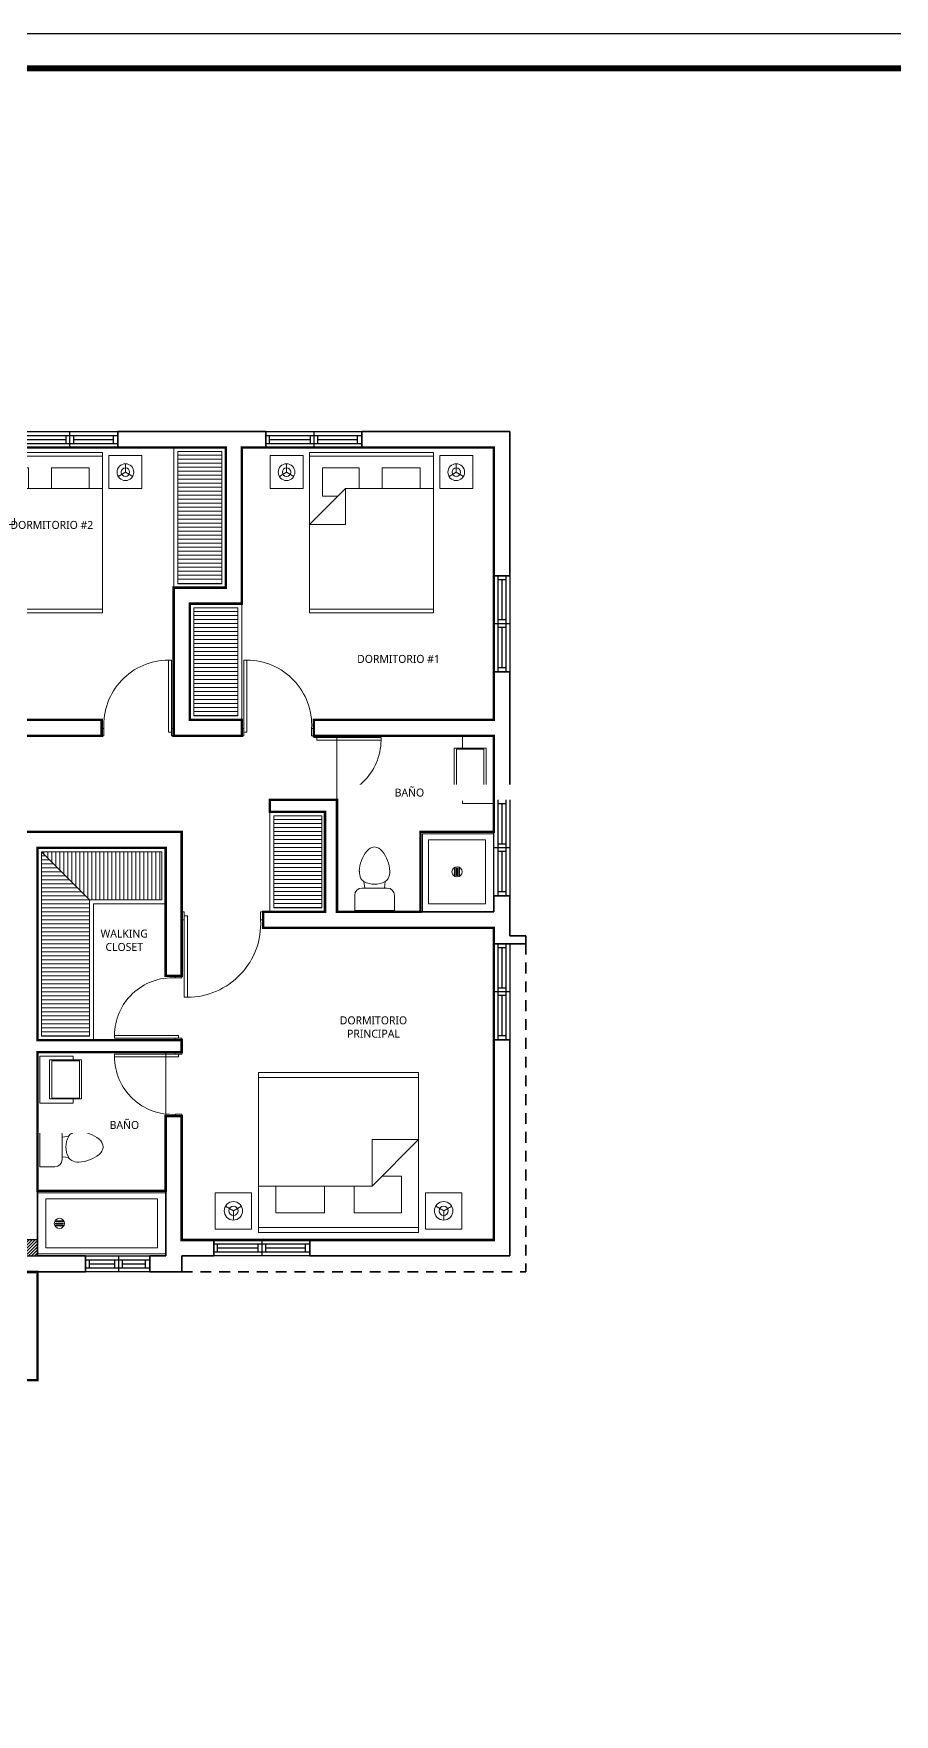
# Model space of a CAD drawing. Header units: feet. Extents: x -417 to 46, y -646 to -218.
# Drawn here: x -92.08 to -81.32, y -444.88 to -423.88 of the extents above; entities that cross this region are included whole.
import ezdxf

# ---------------------------------------------------------------- set-up
doc = ezdxf.new("R2010")
doc.units = ezdxf.units.FT
doc.header["$MEASUREMENT"] = 0
doc.linetypes.add('HIDDEN', pattern=[0.375, 0.25, -0.125])
for name, color, linetype in [('00-PISOS', 30, 'Continuous'), ('columna', 9, 'Continuous'), ('MARCO', 7, 'Continuous'), ('MB3', 8, 'Continuous'), ('PERT-VENT', 2, 'Continuous')]:
    doc.layers.add(name, color=color, linetype=linetype)
for name, color, linetype, lineweight in [('A-WALL', 4, 'Continuous', 25), ('closet', 8, 'Continuous', 5), ('FURN', 2, 'Continuous', 30), ('I-FURN', 2, 'Continuous', 0), ('muebles', 2, 'Continuous', 5), ('muros', 4, 'Continuous', 50), ('P-SANR-FIXT', 2, 'Continuous', 9), ('Piso', 8, 'Continuous', 9), ('puertas', 8, 'Continuous', 9), ('TXT', 2, 'Continuous', 9)]:
    doc.layers.add(name, color=color, linetype=linetype, lineweight=lineweight)
doc.styles.add('ads', font='trebuc.ttf', dxfattribs={"height": 0.14})
pattern_1 = [(180, (19.45, 5.9), (-2e-17, 0.05), [])]

# ---------------------------------------------------------------- blocks, each defined once
blk = doc.blocks.new('bath_sink_6127 - bath_sink_6127-542651-Nivel 1')
at = {"layer": 'I-FURN'}
for p, q in [((0.395, 0.244), (-0.005, 0.244)), ((-0.005, 0.244), (-0.005, -0.245)), ((0.025, -0.234), (0.025, 0.233)), ((0.025, 0.233), (0.369, 0.233)), ((0.293, 0.244), (0.293, 0.4)), ((0.369, 0.233), (0.369, -0.234)), ((0.395, -0.245), (0.395, 0.244)), ((-0.005, -0.245), (0.395, -0.245)), ((0.369, -0.234), (0.025, -0.234)), ((0.293, -0.448), (0.293, -0.245)), ((-0.1, -0.448), (0.293, -0.448))]:
    blk.add_line(p, q, dxfattribs=at)
blk = doc.blocks.new('Toilet_-_Tank_-_3D_4840 - 17_ High_ Seat Not Visible-536545-Nivel 1')
at = {"layer": 'P-SANR-FIXT'}
for p, q in [((0.248, 0.489), (-0.248, 0.489)), ((-0.248, 0.489), (-0.248, 0.298)), ((0.248, 0.298), (0.248, 0.489)), ((-0.159, 0.21), (-0.123, 0.21)), ((-0.123, 0.21), (-0.132, 0.127)), ((-0.123, 0.21), (0.123, 0.21)), ((0.132, 0.127), (0.123, 0.21)), ((0.123, 0.21), (0.159, 0.21))]:
    blk.add_line(p, q, dxfattribs=at)
for centre, radius, start, end in [((-0.159, 0.298), 0.0889, 180, 270), ((0.159, 0.298), 0.0889, 270, 360), ((-0.023, 0.008), 0.167, 151.0596, 182.709), ((-0.083, 0.041), 0.0995, 119.8981, 151.0596), ((0, -0.104), 0.266, 90.1019, 119.8981), ((0, -0.104), 0.266, 60.1019, 89.8981), ((0.083, 0.041), 0.0995, 28.9404, 60.1019), ((0.023, 0.008), 0.167, 357.291, 28.9404), ((0.25, 0.021), 0.441, 182.709, 218.5058), ((-0.25, 0.021), 0.441, 321.4942, 357.291), ((0.011, -0.169), 0.136, 218.5058, 265.219), ((-0.011, -0.169), 0.136, 274.781, 321.4942)]:
    blk.add_arc(centre, radius, start, end, dxfattribs=at)
blk = doc.blocks.new('Shower_Stall_9385 - 1-684532-Nivel 1')
at = {"layer": 'P-SANR-FIXT'}
for p, q in [((-0.576, 0.533), (0.424, 0.533)), ((-0.576, -0.381), (-0.576, 0.533)), ((0.424, 0.508), (-0.551, 0.508)), ((-0.551, -0.381), (-0.551, 0.508)), ((-0.475, -0.279), (-0.475, 0.432)), ((-0.475, 0.432), (0.322, 0.432)), ((0.322, 0.432), (0.322, -0.279)), ((-0.121, 0.108), (-0.032, 0.108)), ((-0.032, 0.099), (-0.121, 0.099)), ((-0.121, 0.081), (-0.032, 0.081)), ((-0.032, 0.072), (-0.121, 0.072)), ((-0.121, 0.053), (-0.032, 0.053)), ((-0.032, 0.044), (-0.121, 0.044)), ((-0.576, -0.381), (-0.551, -0.381)), ((-0.551, -0.381), (0.398, -0.381)), ((0.322, -0.279), (-0.475, -0.279))]:
    blk.add_line(p, q, dxfattribs=at)
for centre, radius, start, end in [((-0.076, 0.076), 0.0635, 360, 180), ((-0.076, 0.076), 0.0635, 0, 180), ((-0.076, 0.076), 0.0635, 180, 360), ((-0.076, 0.076), 0.0635, 180, 360), ((-0.121, 0.103), 0.00444, 90, 270), ((-0.121, 0.076), 0.00444, 90, 270), ((-0.121, 0.049), 0.00444, 90, 270), ((-0.032, 0.103), 0.00444, 270, 90), ((-0.032, 0.076), 0.00444, 270, 90), ((-0.032, 0.049), 0.00444, 270, 90), ((0.398, -0.356), 0.0254, 270, 360)]:
    blk.add_arc(centre, radius, start, end, dxfattribs=at)
blk = doc.blocks.new('bath_sink_6127 - bath_sink_6127-V2-Nivel 1')
at = {"layer": 'I-FURN'}
for p, q in [((0.293, 0.297), (-0.127, 0.297)), ((-0.127, 0.297), (-0.127, -0.29)), ((0.395, 0.244), (-0.005, 0.244)), ((-0.005, 0.244), (-0.005, -0.245)), ((0.025, -0.234), (0.025, 0.233)), ((0.025, 0.233), (0.369, 0.233)), ((0.293, 0.244), (0.293, 0.297)), ((0.369, 0.233), (0.369, -0.234)), ((0.395, -0.245), (0.395, 0.244)), ((0.293, -0.29), (-0.127, -0.29)), ((-0.005, -0.245), (0.395, -0.245)), ((0.369, -0.234), (0.025, -0.234)), ((0.293, -0.29), (0.293, -0.245))]:
    blk.add_line(p, q, dxfattribs=at)
blk = doc.blocks.new('A$C4D292AF4')
at = {"layer": 'puertas'}
for points in [[(0.03, 0.05), (0.07, 0.05), (0.07, 1.05), (0.03, 1.05)], [(0, 0), (0.03, 0), (0.03, 0.1), (0, 0.1)], [(0.97, 0), (1, 0), (1, 0.1), (0.97, 0.1)]]:
    blk.add_lwpolyline(points, close=True, dxfattribs=at)
blk.add_arc((0.068, 0.147), 0.903, 357.0481, 89.8556, dxfattribs=at)
blk = doc.blocks.new('A$C26A1068B')
at = {"layer": 'muebles', "color": 2, "linetype": 'Continuous'}
for p, q in [((0.45, 2.531, 224.56), (0.038, 2.531, 224.56)), ((0.038, 2.119, 224.56), (0.038, 2.531, 224.56)), ((0.45, 2.119, 224.56), (0.45, 2.531, 224.56)), ((0.45, 2.119, 224.56), (0.038, 2.119, 224.56)), ((0.45, 0.412, 224.56), (0.038, 0.412, 224.56)), ((0.038, 0.412, 224.56), (0.038, 0, 224.56)), ((0.45, 0.412, 224.56), (0.45, 0, 224.56)), ((0.45, 0, 224.56), (0.038, 0, 224.56))]:
    blk.add_line(p, q, dxfattribs=at)
at = {"layer": 'muebles', "color": 8, "linetype": 'Continuous'}
for p, q in [((0.246, 2.326, 224.56), (0.141, 2.326, 224.56)), ((0.246, 2.326, 224.56), (0.298, 2.416, 224.56)), ((0.246, 2.326, 224.56), (0.298, 2.235, 224.56)), ((0.246, 0.206, 224.56), (0.298, 0.296, 224.56)), ((0.246, 0.206, 224.56), (0.141, 0.206, 224.56)), ((0.246, 0.206, 224.56), (0.298, 0.115, 224.56))]:
    blk.add_line(p, q, dxfattribs=at)
at = {"layer": 'muebles', "linetype": 'Continuous'}
for p, q in [((2.003, 2.041, 224.56), (0, 2.041, 224.56)), ((0, 2.041, 224.56), (0, 0.491, 224.56)), ((0.047, 0.491, 224.56), (0.047, 2.041, 224.56)), ((0.45, 1.59, 224.56), (0.901, 2.041, 224.56)), ((0.901, 2.041, 224.56), (0.901, 1.59, 224.56)), ((1.956, 2.041, 224.56), (1.956, 0.491, 224.56)), ((2.003, 0.491, 224.56), (2.003, 2.041, 224.56)), ((0.545, 1.875, 224.56), (0.19, 1.875, 224.56)), ((0.19, 1.875, 224.56), (0.19, 1.417, 224.56)), ((0.545, 1.685, 224.56), (0.545, 1.875, 224.56)), ((0.901, 1.59, 224.56), (0.45, 1.59, 224.56)), ((0.45, 0.491, 224.56), (0.45, 1.59, 224.56)), ((0.19, 1.417, 224.56), (0.45, 1.417, 224.56)), ((0.19, 1.13, 224.56), (0.19, 0.657, 224.56)), ((0.45, 1.13, 224.56), (0.19, 1.13, 224.56)), ((0.19, 0.657, 224.56), (0.45, 0.657, 224.56)), ((0, 0.491, 224.56), (2.003, 0.491, 224.56))]:
    blk.add_line(p, q, dxfattribs=at)
at = {"layer": 'muebles', "color": 8, "linetype": 'Continuous'}
for centre, major_axis in [((0.246, 2.326, 224.56), (-0.074, -0.074)), ((0.246, 0.206, 224.56), (-0.037, 0.037))]:
    blk.add_ellipse(centre, major_axis=major_axis, ratio=1, dxfattribs=at)
at = {"layer": 'muebles', "color": 8, "linetype": 'Continuous', "extrusion": (0, 0, -1)}
for centre, major_axis in [((0.246, 2.326, 224.56), (-0.037, -0.037)), ((0.246, 0.206, 224.56), (-0.074, 0.074))]:
    blk.add_ellipse(centre, major_axis=major_axis, ratio=1, dxfattribs=at)
blk = doc.blocks.new('A$C154754DE')
at = {"layer": 'muebles', "color": 2, "linetype": 'Continuous'}
for p, q in [((1.505, 3.079, 224.56), (1.958, 3.079, 224.56)), ((1.505, 2.626, 224.56), (1.505, 3.079, 224.56)), ((1.958, 2.626, 224.56), (1.958, 3.079, 224.56)), ((1.505, 2.626, 224.56), (1.958, 2.626, 224.56)), ((1.505, 0.453, 224.56), (1.958, 0.453, 224.56)), ((1.505, 0.453, 224.56), (1.505, 0, 224.56)), ((1.958, 0.453, 224.56), (1.958, 0, 224.56)), ((1.505, 0, 224.56), (1.958, 0, 224.56))]:
    blk.add_line(p, q, dxfattribs=at)
at = {"layer": 'muebles', "color": 8, "linetype": 'Continuous'}
for p, q in [((1.729, 2.853, 224.56), (1.672, 2.953, 224.56)), ((1.729, 2.853, 224.56), (1.672, 2.754, 224.56)), ((1.729, 2.853, 224.56), (1.844, 2.853, 224.56)), ((1.729, 0.226, 224.56), (1.672, 0.326, 224.56)), ((1.729, 0.226, 224.56), (1.672, 0.126, 224.56)), ((1.729, 0.226, 224.56), (1.844, 0.226, 224.56))]:
    blk.add_line(p, q, dxfattribs=at)
at = {"layer": 'muebles', "linetype": 'Continuous'}
for p, q in [((0, 2.54, 224.56), (2, 2.54, 224.56)), ((0, 0.54, 224.56), (0, 2.54, 224.56)), ((0.061, 2.54, 224.56), (0.061, 0.54, 224.56)), ((1.419, 1.958, 224.56), (0.837, 2.54, 224.56)), ((0.837, 2.54, 224.56), (0.837, 1.958, 224.56)), ((1.939, 0.54, 224.56), (1.939, 2.54, 224.56)), ((2, 2.54, 224.56), (2, 0.54, 224.56)), ((1.296, 2.326, 224.56), (1.755, 2.326, 224.56)), ((1.296, 2.081, 224.56), (1.296, 2.326, 224.56)), ((1.755, 2.326, 224.56), (1.755, 1.734, 224.56)), ((0.837, 1.958, 224.56), (1.419, 1.958, 224.56)), ((1.419, 0.54, 224.56), (1.419, 1.958, 224.56)), ((1.755, 1.734, 224.56), (1.419, 1.734, 224.56)), ((1.419, 1.364, 224.56), (1.755, 1.364, 224.56)), ((1.755, 1.364, 224.56), (1.755, 0.754, 224.56)), ((1.755, 0.754, 224.56), (1.419, 0.754, 224.56)), ((2, 0.54, 224.56), (0, 0.54, 224.56))]:
    blk.add_line(p, q, dxfattribs=at)
at = {"layer": 'muebles', "color": 8, "linetype": 'Continuous', "extrusion": (0, 0, -1)}
for centre, major_axis, start_param, end_param in [((1.729, 2.853, 224.56), (-0.0814, -0.0814), -1.570796, 4.712389), ((1.729, 0.226, 224.56), (-0.0407, 0.0407), 1.570796326794897, 7.853981633974483)]:
    blk.add_ellipse(centre, major_axis=major_axis, ratio=1, start_param=start_param, end_param=end_param, dxfattribs=at)
at = {"layer": 'muebles', "color": 8, "linetype": 'Continuous'}
for centre, major_axis, start_param, end_param in [((1.729, 2.853, 224.56), (-0.0407, -0.0407), 1.570796326794897, 7.853981633974483), ((1.729, 0.226, 224.56), (-0.0814, 0.0814), -1.570796, 4.712389)]:
    blk.add_ellipse(centre, major_axis=major_axis, ratio=1, start_param=start_param, end_param=end_param, dxfattribs=at)
blk = doc.blocks.new('A$C24CF40E6')
at = {"layer": 'P-SANR-FIXT', "extrusion": (-2.36783e-12, 8.94772e-16, -1)}
for p, q in [((0, 0.814), (1.6, 0.814)), ((1.6, 0.789), (0, 0.789)), ((0.102, 0.713), (1.498, 0.713)), ((1.498, 0.713), (1.498, 0.102)), ((1.6, 0.814), (1.6, 0.789)), ((1.6, 0.025), (1.6, 0.789)), ((1.283, 0.439), (1.373, 0.439)), ((1.373, 0.43), (1.283, 0.43)), ((1.283, 0.412), (1.373, 0.412)), ((1.373, 0.403), (1.283, 0.403)), ((1.283, 0.384), (1.373, 0.384)), ((1.373, 0.375), (1.283, 0.375)), ((1.498, 0.102), (0.102, 0.102))]:
    blk.add_line(p, q, dxfattribs=at)
at = {"layer": 'P-SANR-FIXT', "extrusion": (2.36783e-12, 8.94772e-16, -1)}
for p, q in [((0, 0.814), (0, 0.789)), ((0, 0.025), (0, 0.789)), ((0.102, 0.713), (0.102, 0.102))]:
    blk.add_line(p, q, dxfattribs=at)
at = {"layer": 'P-SANR-FIXT', "extrusion": (-2.36783e-12, -8.94772e-16, -1)}
for p, q in [((1.6, 0.025), (0, 0.025)), ((0, 0), (1.6, 0)), ((1.6, 0), (1.6, 0.025))]:
    blk.add_line(p, q, dxfattribs=at)
at = {"layer": 'P-SANR-FIXT', "extrusion": (2.36783e-12, -8.94772e-16, -1)}
blk.add_line((0, 0), (0, 0.025), dxfattribs=at)
at = {"layer": 'P-SANR-FIXT', "extrusion": (-2.36783e-12, 8.94772e-16, -1)}
for centre, radius, start, end in [((-1.328, 0.407), 0.0635, 0, 180), ((-1.328, 0.407), 0.0635, 0, 180), ((-1.283, 0.434), 0.00444, 270, 90), ((-1.373, 0.434), 0.00444, 90, 270), ((-1.328, 0.407), 0.0635, 180, 0), ((-1.328, 0.407), 0.0635, 180, 0), ((-1.283, 0.407), 0.00444, 270, 90), ((-1.283, 0.38), 0.00444, 270, 90), ((-1.373, 0.407), 0.00444, 90, 270), ((-1.373, 0.38), 0.00444, 90, 270)]:
    blk.add_arc(centre, radius, start, end, dxfattribs=at)
blk = doc.blocks.new('A$C18ED6237')
at = {"layer": 'PERT-VENT', "extrusion": (-2.36783e-12, 8.94772e-16, -1)}
for p, q in [((1.2, 0.2), (0, 0.2)), ((1.2, 0.15), (0, 0.15)), ((1.2, 0.05), (0, 0.05)), ((0.054, 0.05), (0.054, 0.15)), ((0.553, 0.1), (0.054, 0.1)), ((0.553, 0.15), (0.553, 0.05)), ((0.6, 0.2), (0.6, 0)), ((0.647, 0.15), (0.647, 0.05)), ((1.153, 0.1), (0.647, 0.1)), ((0, 0), (1.2, 0))]:
    blk.add_line(p, q, dxfattribs=at)
at = {"layer": 'PERT-VENT'}
blk.add_line((1.153, 0.05), (1.153, 0.15), dxfattribs=at)
blk = doc.blocks.new('A$C63475A66')
at = {"layer": 'PERT-VENT', "extrusion": (-2.36783e-12, 8.94772e-16, -1)}
for p, q in [((0.8, 0.2), (0, 0.2)), ((0.8, 0.15), (0, 0.15)), ((0.8, 0.05), (0, 0.05)), ((0, 0), (0.8, 0)), ((0.054, 0.05), (0.054, 0.15)), ((0.344, 0.1), (0.054, 0.1)), ((0.344, 0.15), (0.344, 0.05)), ((0.391, 0.2), (0.391, 0)), ((0.438, 0.15), (0.438, 0.05)), ((0.753, 0.1), (0.438, 0.1))]:
    blk.add_line(p, q, dxfattribs=at)
at = {"layer": 'PERT-VENT'}
blk.add_line((0.753, 0.05), (0.753, 0.15), dxfattribs=at)
blk = doc.blocks.new('A$C260D6B89')
at = {"layer": 'Piso'}
h = blk.add_hatch(dxfattribs=at)
h.set_pattern_fill('ANSI31', color=256, scale=0.4, angle=315, style=0)
h.set_pattern_definition(pattern_1)
h.paths.add_polyline_path([(18.4, 9.65), (17.85, 9.65), (17.85, 8.3), (18.4, 8.3)])
h = blk.add_hatch(dxfattribs=at)
h.set_pattern_fill('ANSI31', color=256, scale=0.4, angle=315, style=0)
h.set_pattern_definition(pattern_1)
h.paths.add_polyline_path([(19.45, 5.9), (18.85, 5.9), (18.85, 7.05), (19.45, 7.05)])
h = blk.add_hatch(dxfattribs=at)
h.set_pattern_fill('ANSI31', color=256, scale=0.4, angle=45, style=0)
h.set_pattern_definition([(90, (19.45, 5.9), (0.05, 7e-18), [])])
h.paths.add_polyline_path([(17.45, 6), (16.55, 6), (15.95, 6.6), (17.45, 6.6)])
h = blk.add_hatch(dxfattribs=at)
h.set_pattern_fill('ANSI31', color=256, scale=0.4, angle=315, style=0)
h.set_pattern_definition([(180, (16.55, 4.2958), (-2e-17, 0.05), [])])
h.paths.add_polyline_path([(16.55, 6), (15.95, 6.6), (15.95, 4.296), (16.55, 4.296)])
at = {"layer": 'A-WALL', "lineweight": 35, "extrusion": (-2.36659e-12, 8.94772e-16, -1)}
for p, q in [((16.903, 11.85), (18.75, 11.85)), ((16.903, 11.65), (16.903, 11.85)), ((18.75, 11.85), (18.75, 11.65)), ((19.95, 11.85), (21.8, 11.85)), ((19.95, 11.65), (19.95, 11.85)), ((21.8, 11.85), (21.8, 10.05)), ((18.25, 11.65), (16.903, 11.65)), ((18.25, 9.9), (18.25, 11.65)), ((18.75, 11.65), (18.45, 11.65)), ((18.45, 11.65), (18.45, 9.7)), ((21.6, 11.65), (19.95, 11.65)), ((21.6, 10.05), (21.6, 11.65)), ((17.6, 8.05), (17.6, 9.9)), ((17.6, 9.9), (18.25, 9.9)), ((21.6, 10.05), (21.8, 10.05)), ((17.8, 8.25), (17.8, 9.7)), ((17.8, 9.7), (18.45, 9.7)), ((21.6, 8.85), (21.8, 8.85)), ((21.6, 8.25), (21.6, 8.85)), ((21.8, 8.85), (21.6, 8.85)), ((21.6, 8.85), (21.8, 8.85)), ((21.8, 8.85), (21.8, 7.25)), ((14.4, 8.25), (16.7, 8.25)), ((16.7, 8.25), (16.7, 8.05)), ((18.45, 8.25), (17.8, 8.25)), ((18.45, 8.25), (18.45, 8.05)), ((19.35, 8.25), (21.6, 8.25)), ((19.35, 8.05), (19.35, 8.25)), ((16.7, 8.05), (14.2, 8.05)), ((18.45, 8.05), (17.6, 8.05)), ((21.6, 8.05), (19.35, 8.05)), ((21.6, 7.25), (21.6, 8.05)), ((18.8, 7.25), (19.64, 7.25)), ((19.64, 7.25), (19.64, 5.85)), ((21.8, 7.25), (21.6, 7.25)), ((21.8, 7.25), (21.6, 7.25)), ((18.8, 7.1), (19.49, 7.1)), ((19.49, 5.85), (19.49, 7.1)), ((15.7, 6.85), (17.7, 6.85)), ((17.7, 6.85), (17.7, 5.049)), ((15.9, 6.65), (15.9, 4.246)), ((17.5, 6.65), (15.9, 6.65)), ((17.5, 5.049), (17.5, 6.65)), ((19.49, 5.85), (19.49, 6.15)), ((21.6, 6.05), (21.8, 6.05)), ((21.601, 5.85), (21.601, 6.047)), ((21.8, 5.55), (21.8, 6.05)), ((18.717, 5.65), (18.717, 5.85)), ((18.717, 5.85), (19.49, 5.85)), ((19.64, 5.85), (21.601, 5.85)), ((21.6, 5.65), (18.717, 5.65)), ((17.5, 5.049), (17.7, 5.049)), ((15.9, 4.246), (17.7, 4.246)), ((17.7, 4.246), (17.7, 4.096)), ((21.6, 1.75), (21.6, 4.25)), ((21.8, 4.25), (21.8, 1.55)), ((15.9, 4.096), (15.9, 1.55)), ((17.7, 4.096), (15.9, 4.096)), ((17.5, 1.55), (17.5, 3.296)), ((17.5, 3.296), (17.7, 3.296)), ((17.7, 3.296), (17.7, 1.75)), ((17.7, 1.75), (18.1, 1.75)), ((18.1, 1.75), (18.1, 1.55)), ((18.1, 1.75), (18.1, 1.55)), ((19.3, 1.55), (19.3, 1.75)), ((19.3, 1.75), (21.6, 1.75)), ((17.7, 1.55), (18.1, 1.55)), ((21.8, 1.55), (19.3, 1.55))]:
    blk.add_line(p, q, dxfattribs=at)
at = {"layer": 'A-WALL', "lineweight": 35}
for p, q in [((18.8, 7.1), (18.8, 7.25)), ((21.6, 5.45), (21.6, 5.65)), ((22, 5.55), (21.8, 5.55)), ((22, 5.45), (21.6, 5.45)), ((21.8, 4.25), (21.6, 4.25)), ((16.5, 1.55), (16.5, 1.35)), ((17.3, 1.55), (17.3, 1.35))]:
    blk.add_line(p, q, dxfattribs=at)
at = {"layer": 'A-WALL', "lineweight": 35, "extrusion": (2.36783e-12, 8.94772e-16, -1)}
for p, q in [((22, 5.45), (22, 5.55)), ((16.5, 1.55), (15.9, 1.55)), ((17.5, 1.55), (17.3, 1.55)), ((17.7, 1.55), (17.7, 1.35)), ((16.5, 1.35), (15.7, 1.35)), ((17.7, 1.35), (17.3, 1.35))]:
    blk.add_line(p, q, dxfattribs=at)
at = {"layer": 'closet', "extrusion": (-2.36659e-12, 8.94772e-16, -1)}
for p, q in [((18.45, 8.25), (18.45, 9.7)), ((16.6, 5.95), (16.6, 4.246)), ((17.5, 5.95), (16.6, 5.95))]:
    blk.add_line(p, q, dxfattribs=at)
at = {"layer": 'closet', "extrusion": (2.36783e-12, 8.94772e-16, -1)}
for p, q in [((18.45, 8.25), (18.45, 9.7)), ((16.6, 5.95), (16.6, 4.246)), ((17.5, 5.95), (16.6, 5.95))]:
    blk.add_line(p, q, dxfattribs=at)
at = {"layer": 'closet'}
blk.add_line((18.8, 7.1), (18.8, 5.85), dxfattribs=at)
blk.add_line((18.8, 7.1), (18.8, 5.85), dxfattribs=at)
at = {"layer": 'MB3', "linetype": 'HIDDEN', "lineweight": 35, "ltscale": 0.54}
for p in [(22, 5.45), (17.7, 1.35)]:
    blk.add_line(p, (22, 1.35), dxfattribs=at)
at = {"layer": 'P-SANR-FIXT'}
for p, q in [((15.9, 1.35), (15.9, 0)), ((15.9, 0), (12.8, 0))]:
    blk.add_line(p, q, dxfattribs=at)
at = {"layer": 'Piso'}
for points in [[(18.4, 9.65), (17.85, 9.65), (17.85, 8.3), (18.4, 8.3)], [(19.45, 5.9), (18.85, 5.9), (18.85, 7.05), (19.45, 7.05)], [(17.45, 6), (16.55, 6), (15.95, 6.6), (17.45, 6.6)], [(16.55, 6), (15.95, 6.6), (15.95, 4.296), (16.55, 4.296)]]:
    blk.add_lwpolyline(points, close=True, dxfattribs=at)
at = {"xscale": -1}
for name, p in [('A$C18ED6237', (16.9, 11.65)), ('A$C18ED6237', (19.95, 11.65)), ('A$C24CF40E6', (17.5, 1.55)), ('A$C18ED6237', (19.3, 1.55)), ('A$C63475A66', (17.3, 1.35))]:
    blk.add_blockref(name, p, dxfattribs=at)
at = {"xscale": -1, "rotation": 90}
blk.add_blockref('A$C26A1068B', (21.336, 11.589), dxfattribs=at)
at = {"layer": 'I-FURN', "extrusion": (-2.36659e-12, 8.94772e-16, -1)}
blk.add_blockref('bath_sink_6127 - bath_sink_6127-542651-Nivel 1', (-21.5, 7.65), dxfattribs=at)
at = {"layer": 'I-FURN', "extrusion": (-2.36659e-12, 8.94772e-16, -1), "rotation": 180}
blk.add_blockref('bath_sink_6127 - bath_sink_6127-V2-Nivel 1', (-16.053, 3.756), dxfattribs=at)
at = {"layer": 'P-SANR-FIXT', "extrusion": (-2.36659e-12, 8.94772e-16, -1)}
for name, p, rotation in [('Shower_Stall_9385 - 1-684532-Nivel 1', (-21.216, 6.273), 269.9999999999968), ('Toilet_-_Tank_-_3D_4840 - 17_ High_ Seat Not Visible-536545-Nivel 1', (-20.109, 6.356), 180), ('Toilet_-_Tank_-_3D_4840 - 17_ High_ Seat Not Visible-536545-Nivel 1', (-16.415, 2.913), 269.9999999999968)]:
    blk.add_blockref(name, p, dxfattribs=dict(at, rotation=rotation))
at = {"layer": 'puertas', "extrusion": (-2.36659e-12, 8.94772e-16, -1)}
for p, xscale, yscale, zscale in [((-17.6, 8.05), 0.9000000000000057, 0.9000000000000057, 0.9000000000000057), ((-18.45, 8.05), -0.9000000000000057, 0.8999999999999915, 0.899999999999998)]:
    blk.add_blockref('A$C4D292AF4', p, dxfattribs=dict(at, xscale=xscale, yscale=yscale, zscale=zscale))
for p, xscale, yscale, zscale, rotation in [((-19.35, 8.05), -0.8000000000000114, 0.8000000000000114, 0.8000000000000114, 89.999999999998), ((-17.7, 5.85), 1.016535099596069, 1.016535099596069, 1.016535099596069, 179.9999999999968), ((-17.7, 4.249), -0.8000000000000114, 0.7999999999999972, 0.7999999999999994, 269.999999999998), ((-17.7, 4.096), 0.8000000000000114, 0.8000000000000114, 0.8000000000000114, 269.999999999998)]:
    blk.add_blockref('A$C4D292AF4', p, dxfattribs=dict(at, xscale=xscale, yscale=yscale, zscale=zscale, rotation=rotation))
at = {"layer": 'TXT', "insert": (16.078, 10.734), "char_height": 0.1, "width": 2.838, "attachment_point": 2, "style": 'ads', "bg_fill": 2}
blk.add_mtext('DORMITORIO #2', dxfattribs=at)
at = {"layer": 'TXT', "insert": (16.982, 5.628), "char_height": 0.1, "width": 2.838, "attachment_point": 2, "style": 'ads'}
blk.add_mtext('WALKING\\PCLOSET', dxfattribs=at)
at = {"layer": 'Piso'}
h = blk.add_hatch(dxfattribs=at)
h.set_pattern_fill('ANSI31', color=256, scale=0.4, angle=315, style=0)
h.set_pattern_definition(pattern_1)
h.paths.add_polyline_path([(18.2, 9.95), (17.65, 9.95), (17.65, 11.6), (18.2, 11.6)])
at = {"layer": 'closet', "extrusion": (2.36783e-12, 8.94772e-16, -1)}
blk.add_line((17.6, 9.9), (17.6, 11.65), dxfattribs=at)
at = {"layer": 'Piso'}
blk.add_lwpolyline([(18.2, 9.95), (17.65, 9.95), (17.65, 11.6), (18.2, 11.6)], close=True, dxfattribs=at)
at = {"xscale": -1, "rotation": 90}
blk.add_blockref('A$C26A1068B', (17.203, 11.589), dxfattribs=at)
at = {"layer": 'TXT', "char_height": 0.1, "width": 2.838, "attachment_point": 2, "style": 'ads', "bg_fill": 2}
for s, insert in [('DORMITORIO #1', (20.409, 9.06)), ('BAÑO', (20.545, 7.39)), ('DORMITORIO \\PPRINCIPAL', (20.096, 4.544)), ('BAÑO', (16.984, 3.237))]:
    blk.add_mtext(s, dxfattribs=dict(at, insert=insert))
at = {"layer": 'Piso'}
for p, q in [((19.64, 7.25), (19.64, 8.05)), ((17.5, 3.296), (17.5, 4.096))]:
    blk.add_line(p, q, dxfattribs=at)
at = {"xscale": -1, "rotation": 270}
for p in [(21.6, 8.85), (21.6, 6.05), (21.6, 4.25)]:
    blk.add_blockref('A$C18ED6237', p, dxfattribs=at)
at = {"layer": 'FURN', "rotation": 270}
blk.add_blockref('A$C154754DE', (18.12, 3.843), dxfattribs=at)
blk = doc.blocks.new('A$C012446DC')
at = {"layer": 'Piso'}
h = blk.add_hatch(dxfattribs=at)
h.set_pattern_fill('ANSI31', color=256, scale=0.008571, angle=180)
h.set_pattern_definition([(225, (206536.064322, 1154820.960068), (0.0192434059784, -0.0192434059784), [])])
h.paths.add_polyline_path([(0, 0), (0.2, 0), (0.2, 0.2), (0, 0.2)])
at = {"layer": 'columna'}
blk.add_lwpolyline([(0.2, 0.2), (0, 0.2), (0, 0), (0.2, 0)], close=True, dxfattribs=at)
blk = doc.blocks.new('A$C791B5281')
at = {"layer": 'muros', "lineweight": 35}
blk.add_line((4.9, 10.3, 1.239), (5.1, 10.3, 1.239), dxfattribs=at)
for p in [(1.5, 10.1, 1.239), (4.9, 10.1, 1.239), (8.3, 10.1, 1.239), (0, 0, 1.239), (3.5, 0, 1.239), (6.3, 0, 1.239), (9.8, 0, 1.239)]:
    blk.add_blockref('A$C012446DC', p)

msp = doc.modelspace()

# ---------------------------------------------------------------- block references
at = {"layer": 'Piso'}
msp.add_blockref('A$C260D6B89', (-107.927, -440.7042), dxfattribs=at)

# ---------------------------------------------------------------- next in the draw order: linework, layer by layer
at = {"layer": '00-PISOS', "const_width": 0.03}
for points in [[(-92.227, -433.8542), (-90.227, -433.8542), (-90.227, -435.6554), (-90.427, -435.6554), (-90.427, -434.0542), (-92.027, -434.0542), (-92.027, -436.4584), (-90.227, -436.4584), (-90.227, -436.6084), (-92.027, -436.6084), (-92.027, -438.3398), (-90.427, -438.3398), (-90.427, -437.4084), (-90.227, -437.4084), (-90.227, -438.9542), (-86.327, -438.9542), (-86.327, -435.0546), (-89.2104, -435.0546), (-89.2104, -434.8546), (-88.437, -434.8542), (-88.437, -433.6042), (-89.127, -433.6042), (-89.127, -433.4542), (-88.287, -433.4542), (-88.287, -434.8546), (-87.2442, -434.8546), (-87.2442, -433.8546), (-86.327, -433.8546), (-86.327, -432.6542), (-88.577, -432.6542), (-88.577, -432.4542), (-86.327, -432.4542), (-86.327, -429.0542), (-89.477, -429.0542), (-89.477, -431.0042), (-90.127, -431.0042), (-90.127, -432.4542), (-89.477, -432.4542), (-89.477, -432.6542), (-90.327, -432.6542), (-90.327, -430.8042), (-89.677, -430.8042), (-89.677, -429.0542), (-93.527, -429.0542)], [(-93.527, -432.4542), (-91.227, -432.4542), (-91.227, -432.6542), (-93.727, -432.6542)], [(-95.127, -440.7042), (-92.027, -440.7042), (-92.027, -439.3542), (-92.227, -439.3542)]]:
    msp.add_lwpolyline(points, dxfattribs=at)
at = {"layer": 'MARCO'}
msp.add_lwpolyline([(-112.2526, -423.8816), (-47.7526, -423.8816), (-47.7526, -465.8816), (-112.2526, -465.8816)], close=True, dxfattribs=at)
at = {"layer": 'MARCO', "const_width": 0.075}
msp.add_lwpolyline([(-54.925, -424.3157), (-111.8185, -424.3157), (-111.8185, -465.4476), (-54.925, -465.4476)], close=True, dxfattribs=at)

# ---------------------------------------------------------------- next in the draw order: block references
msp.add_blockref('A$C791B5281', (-102.027, -439.1542, -1.2387))

doc.saveas('drawing.dxf')
